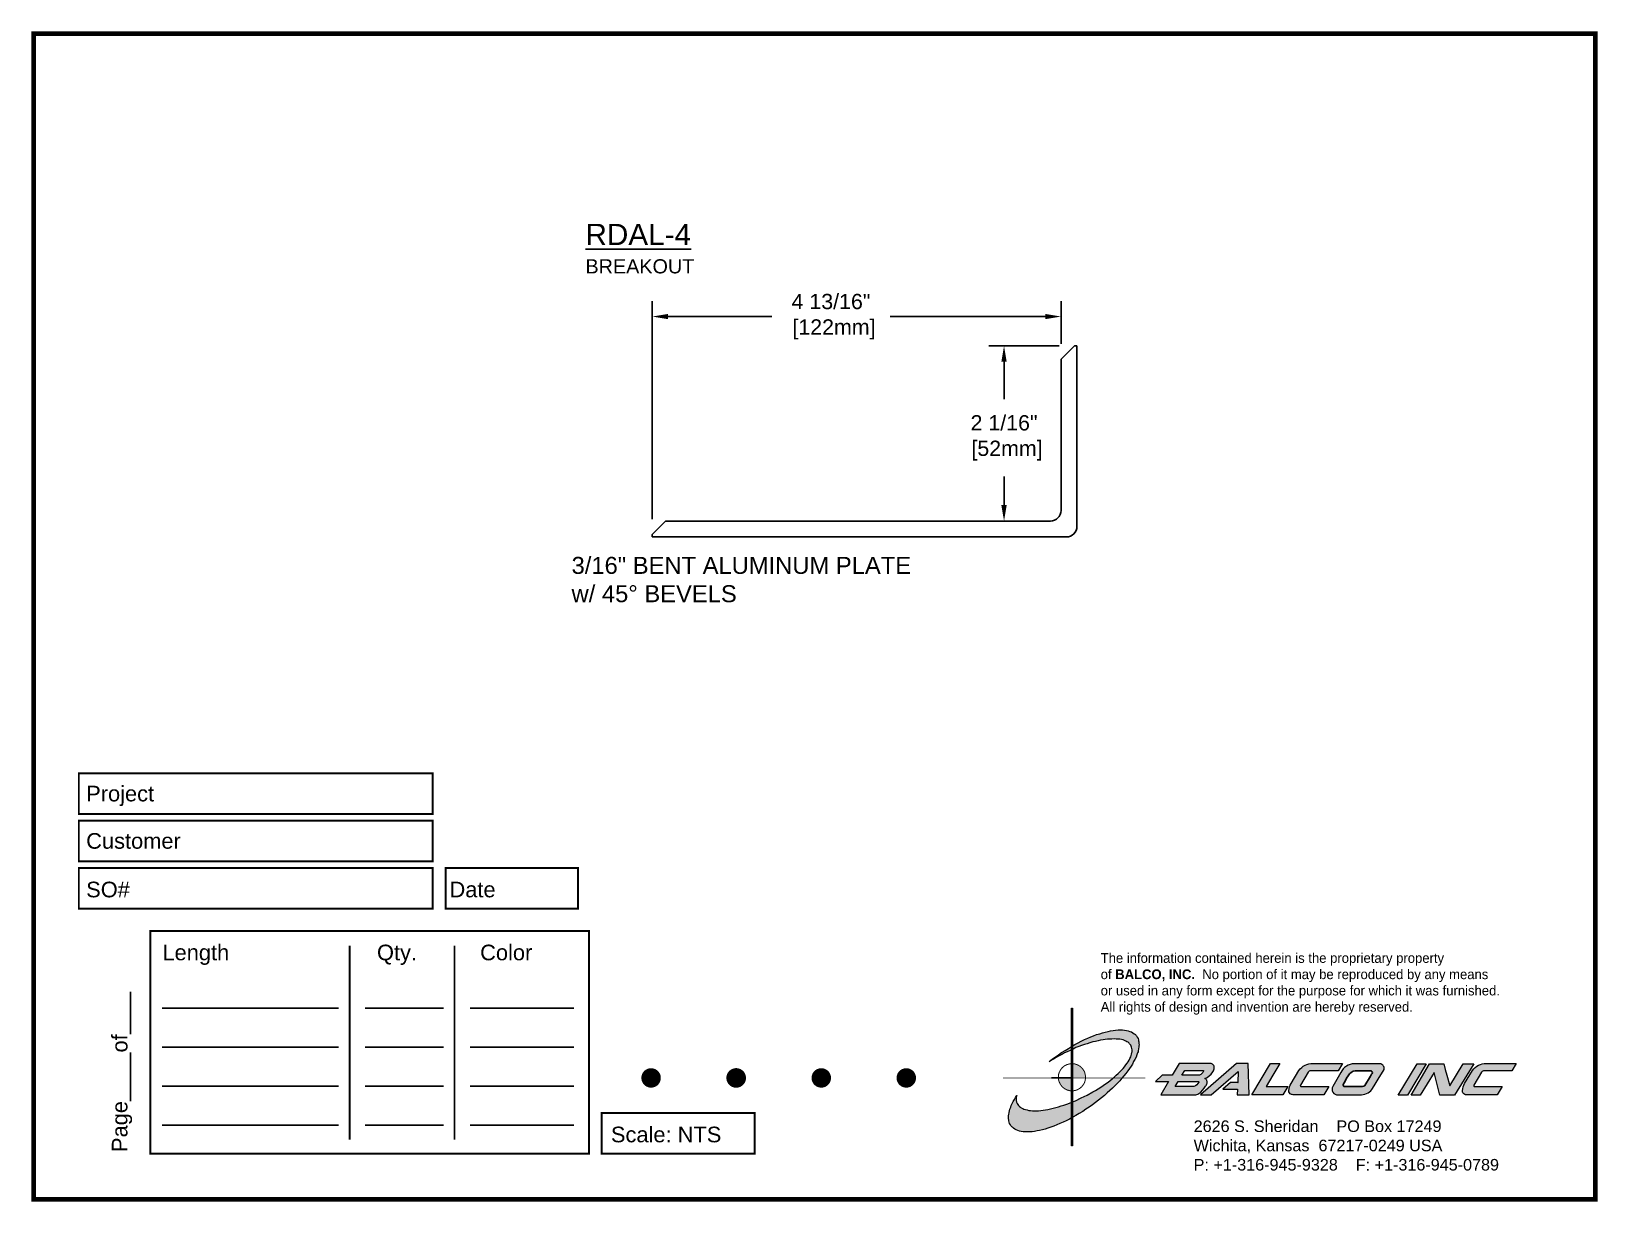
# Paper-space layout 'Breakout' of a CAD drawing. Header units: inches. Extents: x 0 to 10, y 0 to 7.5.
# The model-space entities are those that its viewports show. They can reach past a viewport. Long polylines and large blocks are cut down to what shows.
import ezdxf

# ---------------------------------------------------------------- set-up
doc = ezdxf.new("R2010")
doc.units = ezdxf.units.IN
doc.header["$MEASUREMENT"] = 0
for name, color, linetype in [('Border', 7, 'Continuous'), ('Conditions', 1, 'Continuous'), ('Dimensions', 3, 'Continuous'), ('Metals', 7, 'Continuous'), ('Text', 2, 'Continuous')]:
    doc.layers.add(name, color=color, linetype=linetype)
doc.styles.add('ARIAL', font='arial.ttf')
doc.styles.add('Copyright', font='ERASDEMI.TTF')
doc.styles.get("Standard").update_dxf_attribs({"font": 'arial.ttf'})
doc.dimstyles.new('ARIAL', dxfattribs={"dimtxt": 0.18, "dimasz": 0.1875, "dimexe": 0.18, "dimexo": 0.18, "dimgap": 0.1875, "dimtad": 0, "dimtih": 1, "dimtoh": 1, "dimdec": 4, "dimzin": 0, "dimdsep": 46, "dimlunit": 4, "dimtxsty": 'ARIAL', "dimcen": 0.09, "dimadec": 0, "dimazin": 0, "dimtfac": 1, "dimtdec": 4, "dimtofl": 0, "dimtmove": 0, "dimatfit": 3, "dimfxl": 0, "dimfrac": 2, "dimtolj": 1, "dimtzin": 0, "dimarcsym": 0})

# ---------------------------------------------------------------- blocks, each defined once
blk = doc.blocks.new('ACADlogo')
h = blk.add_hatch(color=256)
h.paths.add_polyline_path([(-3.346, 1.223), (-3.351, 1.223), (-3.351, 0.979), (-3.346, 0.982)])
h.paths.add_polyline_path([(-3.346, 0.961), (-3.351, 0.959), (-3.351, 0.868), (-3.346, 0.868)])
h.paths.add_polyline_path([(-3.346, 0.777), (-3.351, 0.777), (-3.351, 0.699), (-3.351, 0.695), (-3.35, 0.695), (-3.346, 0.695)])
h.paths.add_polyline_path([(-3.346, 0.864), (-3.346, 0.868), (-3.35, 0.868), (-3.351, 0.868), (-3.351, 0.777), (-3.346, 0.777), (-3.346, 0.778), (-3.348, 0.778)])
h.paths.add_polyline_path([(-3.346, 0.524), (-3.351, 0.521), (-3.351, 0.342), (-3.346, 0.342)])
h.paths.add_polyline_path([(-3.346, 0.695), (-3.351, 0.695), (-3.351, 0.621), (-3.346, 0.623)])
h.paths.add_polyline_path([(-3.346, 0.623), (-3.351, 0.621), (-3.351, 0.521), (-3.346, 0.524)])
h.paths.add_polyline_path([(-3.346, 0.982), (-3.351, 0.979), (-3.351, 0.959), (-3.346, 0.961)])
h = blk.add_hatch(color=175)
h.paths.add_polyline_path([(-3.518, 0.573), (-3.534, 0.571), (-3.548, 0.569), (-3.562, 0.567), (-3.576, 0.567), (-3.589, 0.566), (-3.602, 0.567), (-3.614, 0.568), (-3.625, 0.569), (-3.636, 0.572), (-3.646, 0.574), (-3.656, 0.577), (-3.664, 0.581), (-3.673, 0.585), (-3.679, 0.589), (-3.685, 0.595), (-3.688, 0.598), (-3.691, 0.6), (-3.695, 0.607), (-3.699, 0.614), (-3.703, 0.621), (-3.704, 0.626), (-3.705, 0.631), (-3.706, 0.637), (-3.706, 0.642), (-3.705, 0.648), (-3.705, 0.653), (-3.703, 0.659), (-3.702, 0.665), (-3.71, 0.652), (-3.717, 0.639), (-3.725, 0.626), (-3.731, 0.613), (-3.737, 0.601), (-3.741, 0.589), (-3.746, 0.577), (-3.749, 0.566), (-3.751, 0.555), (-3.753, 0.544), (-3.754, 0.538), (-3.754, 0.533), (-3.755, 0.523), (-3.754, 0.513), (-3.753, 0.508), (-3.752, 0.503), (-3.75, 0.494), (-3.748, 0.486), (-3.743, 0.477), (-3.74, 0.473), (-3.738, 0.469), (-3.734, 0.465), (-3.73, 0.461), (-3.723, 0.455), (-3.715, 0.449), (-3.706, 0.445), (-3.695, 0.44), (-3.685, 0.437), (-3.674, 0.434), (-3.661, 0.432), (-3.648, 0.431), (-3.634, 0.431), (-3.62, 0.431), (-3.604, 0.433), (-3.588, 0.435), (-3.572, 0.438), (-3.556, 0.441), (-3.538, 0.445), (-3.52, 0.449), (-3.503, 0.456), (-3.483, 0.461), (-3.464, 0.469), (-3.445, 0.477), (-3.426, 0.485), (-3.406, 0.494), (-3.385, 0.503), (-3.364, 0.514), (-3.351, 0.521), (-3.351, 0.621), (-3.364, 0.616), (-3.382, 0.609), (-3.4, 0.603), (-3.418, 0.598), (-3.436, 0.592), (-3.453, 0.587), (-3.47, 0.583), (-3.486, 0.579), (-3.503, 0.576)])
h.paths.add_polyline_path([(-3.215, 0.687), (-3.251, 0.667), (-3.289, 0.649), (-3.327, 0.631), (-3.345, 0.623), (-3.346, 0.623), (-3.346, 0.524), (-3.343, 0.525), (-3.323, 0.537), (-3.302, 0.549), (-3.28, 0.563), (-3.259, 0.577), (-3.238, 0.59), (-3.218, 0.605), (-3.198, 0.62), (-3.179, 0.635), (-3.16, 0.65), (-3.141, 0.665), (-3.123, 0.681), (-3.106, 0.696), (-3.089, 0.712), (-3.074, 0.727), (-3.058, 0.743), (-3.043, 0.759), (-3.03, 0.775), (-3.028, 0.777), (-3.085, 0.777), (-3.091, 0.772), (-3.105, 0.761), (-3.118, 0.75), (-3.134, 0.739), (-3.149, 0.729), (-3.165, 0.718), (-3.182, 0.707), (-3.198, 0.697)])
h.paths.add_polyline_path([(-2.921, 1.009), (-2.922, 1.015), (-2.924, 1.02), (-2.926, 1.029), (-2.931, 1.038), (-2.934, 1.043), (-2.936, 1.047), (-2.94, 1.05), (-2.943, 1.054), (-2.951, 1.06), (-2.959, 1.066), (-2.968, 1.071), (-2.978, 1.075), (-2.989, 1.079), (-3, 1.081), (-3.013, 1.083), (-3.026, 1.084), (-3.04, 1.084), (-3.054, 1.084), (-3.07, 1.083), (-3.085, 1.081), (-3.102, 1.079), (-3.118, 1.075), (-3.136, 1.07), (-3.153, 1.066), (-3.171, 1.06), (-3.191, 1.054), (-3.21, 1.047), (-3.229, 1.039), (-3.248, 1.031), (-3.268, 1.022), (-3.289, 1.012), (-3.31, 1.002), (-3.33, 0.991), (-3.346, 0.982), (-3.346, 0.961), (-3.342, 0.962), (-3.323, 0.971), (-3.305, 0.978), (-3.287, 0.984), (-3.268, 0.991), (-3.251, 0.996), (-3.234, 1.002), (-3.216, 1.007), (-3.199, 1.011), (-3.182, 1.015), (-3.167, 1.018), (-3.15, 1.021), (-3.136, 1.023), (-3.121, 1.025), (-3.107, 1.026), (-3.093, 1.026), (-3.079, 1.027), (-3.067, 1.026), (-3.054, 1.026), (-3.043, 1.025), (-3.032, 1.022), (-3.022, 1.02), (-3.013, 1.016), (-3.004, 1.013), (-2.997, 1.009), (-2.989, 1.005), (-2.983, 0.999), (-2.98, 0.996), (-2.978, 0.994), (-2.973, 0.987), (-2.969, 0.981), (-2.967, 0.973), (-2.965, 0.965), (-2.964, 0.957), (-2.964, 0.949), (-2.964, 0.944), (-2.965, 0.94), (-2.967, 0.93), (-2.969, 0.921), (-2.973, 0.911), (-2.978, 0.901), (-2.983, 0.891), (-2.989, 0.881), (-2.996, 0.871), (-3.004, 0.86), (-3.012, 0.849), (-3.021, 0.838), (-3.032, 0.827), (-3.042, 0.816), (-3.053, 0.805), (-3.065, 0.794), (-3.077, 0.783), (-3.085, 0.777), (-3.028, 0.777), (-3.016, 0.791), (-3.004, 0.806), (-2.992, 0.822), (-2.981, 0.837), (-2.971, 0.852), (-2.962, 0.866), (-2.954, 0.882), (-2.946, 0.896), (-2.939, 0.91), (-2.934, 0.924), (-2.929, 0.938), (-2.926, 0.944), (-2.925, 0.951), (-2.922, 0.963), (-2.92, 0.975), (-2.92, 0.982), (-2.919, 0.987), (-2.92, 0.999), (-2.92, 1.005)])
h.paths.add_polyline_path([(-3.372, 0.966), (-3.393, 0.953), (-3.415, 0.94), (-3.435, 0.925), (-3.455, 0.911), (-3.475, 0.897), (-3.494, 0.882), (-3.468, 0.898), (-3.439, 0.915), (-3.41, 0.93), (-3.396, 0.938), (-3.38, 0.945), (-3.351, 0.959), (-3.351, 0.979)])
h = blk.add_hatch(color=256)
h.paths.add_polyline_path([(-3.268, 0.814), (-3.27, 0.819), (-3.273, 0.824), (-3.276, 0.828), (-3.279, 0.833), (-3.282, 0.837), (-3.286, 0.841), (-3.29, 0.845), (-3.294, 0.849), (-3.298, 0.852), (-3.303, 0.855), (-3.308, 0.858), (-3.313, 0.86), (-3.318, 0.863), (-3.323, 0.864), (-3.328, 0.866), (-3.334, 0.867), (-3.339, 0.868), (-3.345, 0.868), (-3.346, 0.868), (-3.346, 0.777), (-3.335, 0.777), (-3.262, 0.777), (-3.262, 0.781), (-3.262, 0.787), (-3.263, 0.792), (-3.264, 0.798), (-3.265, 0.803), (-3.266, 0.808)])
h.paths.add_polyline_path([(-3.351, 0.777), (-3.436, 0.777), (-3.435, 0.773), (-3.435, 0.768), (-3.434, 0.762), (-3.432, 0.757), (-3.431, 0.752), (-3.428, 0.747), (-3.426, 0.742), (-3.423, 0.737), (-3.42, 0.732), (-3.417, 0.728), (-3.414, 0.723), (-3.41, 0.719), (-3.406, 0.716), (-3.401, 0.712), (-3.397, 0.709), (-3.392, 0.706), (-3.387, 0.704), (-3.382, 0.701), (-3.377, 0.699), (-3.372, 0.698), (-3.367, 0.696), (-3.361, 0.695), (-3.356, 0.695), (-3.351, 0.695)])
h.paths.add_polyline_path([(-3.346, 0.868), (-3.35, 0.868), (-3.351, 0.868), (-3.351, 0.777), (-3.346, 0.777)])
h = blk.add_hatch(color=256)
h.paths.add_polyline_path([(-2.438, 0.844, 0.412988), (-2.461, 0.869), (-2.663, 0.869), (-2.707, 0.794), (-2.771, 0.794), (-2.815, 0.755), (-2.73, 0.755), (-2.781, 0.668), (-2.563, 0.668, 0.107996), (-2.538, 0.677, 0.108939), (-2.494, 0.724, 0.080345), (-2.483, 0.745, 0.419497), (-2.499, 0.773, 0.149928), (-2.447, 0.815, 0.134283)])
h.paths.add_polyline_path([(-2.507, 0.821, -0.209012), (-2.532, 0.794), (-2.538, 0.794), (-2.646, 0.794), (-2.627, 0.825), (-2.51, 0.825, -0.56619)], flags=16)
h.paths.add_polyline_path([(-2.538, 0.75, -0.241309), (-2.569, 0.722), (-2.688, 0.722), (-2.669, 0.755), (-2.541, 0.755, -0.56619)], flags=16)
for points in [[(-2.285, 0.819), (-2.287, 0.748), (-2.335, 0.748), (-2.383, 0.705), (-2.29, 0.705), (-2.292, 0.668), (-2.215, 0.668), (-2.221, 0.869), (-2.295, 0.869), (-2.527, 0.668), (-2.458, 0.668)], [(-2.018, 0.869), (-2.079, 0.869), (-2.198, 0.668), (-2, 0.668), (-1.968, 0.722), (-2.107, 0.722), (-2.085, 0.759), (-2.064, 0.794)], [(-1.617, 0.869), (-1.807, 0.869, 0.270182), (-1.896, 0.825), (-1.946, 0.742, 0.109019), (-1.961, 0.695, 0.340665), (-1.945, 0.672, 0.129907), (-1.923, 0.668), (-1.738, 0.668), (-1.706, 0.722), (-1.878, 0.722), (-1.882, 0.722, -0.601242), (-1.887, 0.731), (-1.838, 0.813, -0.253048), (-1.821, 0.823), (-1.645, 0.823)], [(-1.083, 0.867), (-1.14, 0.867), (-1.261, 0.667), (-1.26, 0.667), (-1.202, 0.667)], [(-0.96, 0.83), (-0.969, 0.867), (-1.061, 0.867), (-1.179, 0.667), (-1.12, 0.667), (-1.031, 0.812), (-0.995, 0.667), (-0.9, 0.667), (-0.778, 0.867), (-0.846, 0.867), (-0.931, 0.727), (-0.951, 0.795)], [(-0.507, 0.869), (-0.697, 0.869, 0.270182), (-0.786, 0.825), (-0.836, 0.742, 0.109019), (-0.85, 0.695, 0.340665), (-0.835, 0.672, 0.129907), (-0.812, 0.668), (-0.628, 0.668), (-0.595, 0.722), (-0.768, 0.722), (-0.772, 0.722, -0.601242), (-0.777, 0.731), (-0.728, 0.813, -0.253048), (-0.71, 0.823), (-0.534, 0.823)], [(-3.346, 0.623), (-3.351, 0.621), (-3.351, 0.521), (-3.346, 0.524)]]:
    blk.add_hatch(color=256).paths.add_polyline_path(points)
h = blk.add_hatch(color=256)
h.paths.add_polyline_path([(-1.377, 0.868), (-1.383, 0.868), (-1.383, 0.868), (-1.44, 0.868), (-1.492, 0.868), (-1.541, 0.868, 0.297712), (-1.628, 0.811), (-1.68, 0.723, 0.585116), (-1.646, 0.668), (-1.506, 0.668, 0.210586), (-1.429, 0.703), (-1.415, 0.726), (-1.389, 0.769), (-1.352, 0.831, 0.4352)])
h.paths.add_polyline_path([(-1.437, 0.823, -0.603783), (-1.428, 0.805), (-1.431, 0.801), (-1.434, 0.796), (-1.438, 0.789), (-1.474, 0.728, -0.229001), (-1.489, 0.722), (-1.494, 0.722), (-1.501, 0.722), (-1.597, 0.722), (-1.604, 0.722, -0.492401), (-1.613, 0.734), (-1.601, 0.757), (-1.591, 0.775), (-1.582, 0.791, -0.238368), (-1.535, 0.823)], flags=16)
for q in [(-3.48, 0.777), (-3.351, 0.642)]:
    blk.add_line((-3.351, 0.777), q)
at = {"color": 7, "lineweight": 0}
for points in [[(-3.351, 1.223), (-3.346, 1.223), (-3.346, 0.342), (-3.351, 0.342), (-3.351, 1.223)], [(-2.292, 0.668), (-2.215, 0.668), (-2.221, 0.869), (-2.295, 0.869), (-2.527, 0.668), (-2.458, 0.668), (-2.285, 0.819), (-2.287, 0.748), (-2.286, 0.748), (-2.335, 0.748), (-2.383, 0.705), (-2.29, 0.705), (-2.292, 0.668), (-2.292, 0.668)], [(-2.198, 0.668), (-2.079, 0.869), (-2.018, 0.869), (-2.064, 0.794), (-2.085, 0.759), (-2.107, 0.722), (-1.968, 0.722), (-2, 0.668), (-2.198, 0.668), (-2.198, 0.668)], [(-1.383, 0.868), (-1.383, 0.868)], [(-1.261, 0.667), (-1.14, 0.867), (-1.083, 0.867), (-1.202, 0.667), (-1.26, 0.667), (-1.261, 0.667), (-1.261, 0.667)], [(-0.9, 0.667), (-0.995, 0.667), (-1.031, 0.812), (-1.12, 0.667), (-1.179, 0.667), (-1.061, 0.867), (-0.969, 0.867), (-0.96, 0.83), (-0.951, 0.795), (-0.931, 0.727), (-0.846, 0.867), (-0.778, 0.867), (-0.9, 0.667), (-0.9, 0.667)]]:
    blk.add_lwpolyline(points, dxfattribs=at)
at = {"color": 175, "lineweight": 0}
blk.add_lwpolyline([(-2.926, 1.029), (-2.924, 1.02), (-2.922, 1.015), (-2.921, 1.009), (-2.92, 1.005), (-2.92, 0.999), (-2.919, 0.987), (-2.92, 0.982), (-2.92, 0.975), (-2.922, 0.963), (-2.925, 0.951), (-2.926, 0.944), (-2.929, 0.938), (-2.934, 0.924), (-2.939, 0.91), (-2.946, 0.896), (-2.954, 0.882), (-2.962, 0.866), (-2.971, 0.852), (-2.981, 0.837), (-2.992, 0.822), (-3.004, 0.806), (-3.016, 0.791), (-3.03, 0.775), (-3.043, 0.759), (-3.058, 0.743), (-3.074, 0.727), (-3.089, 0.712), (-3.106, 0.696), (-3.123, 0.681), (-3.141, 0.665), (-3.16, 0.65), (-3.179, 0.635), (-3.198, 0.62), (-3.218, 0.605), (-3.238, 0.59), (-3.259, 0.577), (-3.28, 0.563), (-3.302, 0.549), (-3.323, 0.537), (-3.343, 0.525), (-3.364, 0.514), (-3.385, 0.503), (-3.406, 0.494), (-3.426, 0.485), (-3.445, 0.477), (-3.464, 0.469), (-3.483, 0.461), (-3.503, 0.456), (-3.52, 0.449), (-3.538, 0.445), (-3.556, 0.441), (-3.572, 0.438), (-3.588, 0.435), (-3.604, 0.433), (-3.62, 0.431), (-3.634, 0.431), (-3.648, 0.431), (-3.661, 0.432), (-3.674, 0.434), (-3.685, 0.437), (-3.695, 0.44), (-3.706, 0.445), (-3.715, 0.449), (-3.723, 0.455), (-3.73, 0.461), (-3.734, 0.465), (-3.738, 0.469), (-3.74, 0.473), (-3.743, 0.477), (-3.748, 0.486), (-3.75, 0.494), (-3.752, 0.503), (-3.753, 0.508), (-3.754, 0.513), (-3.755, 0.523), (-3.754, 0.533), (-3.754, 0.538), (-3.753, 0.544), (-3.751, 0.555), (-3.749, 0.566), (-3.746, 0.577), (-3.741, 0.589), (-3.737, 0.601), (-3.731, 0.613), (-3.725, 0.626), (-3.717, 0.639), (-3.71, 0.652), (-3.702, 0.665), (-3.703, 0.659), (-3.705, 0.653), (-3.705, 0.648), (-3.706, 0.642), (-3.706, 0.637), (-3.705, 0.631), (-3.704, 0.626), (-3.703, 0.621), (-3.699, 0.614), (-3.695, 0.607), (-3.691, 0.6), (-3.688, 0.598), (-3.685, 0.595), (-3.679, 0.589), (-3.673, 0.585), (-3.664, 0.581), (-3.656, 0.577), (-3.646, 0.574), (-3.636, 0.572), (-3.625, 0.569), (-3.614, 0.568), (-3.602, 0.567), (-3.589, 0.566), (-3.576, 0.567), (-3.562, 0.567), (-3.548, 0.569), (-3.534, 0.571), (-3.518, 0.573), (-3.503, 0.576), (-3.486, 0.579), (-3.47, 0.583), (-3.453, 0.587), (-3.436, 0.592), (-3.418, 0.598), (-3.4, 0.603), (-3.382, 0.609), (-3.364, 0.616), (-3.345, 0.623), (-3.327, 0.631), (-3.289, 0.649), (-3.251, 0.667), (-3.215, 0.687), (-3.198, 0.697), (-3.182, 0.707), (-3.165, 0.718), (-3.149, 0.729), (-3.134, 0.739), (-3.118, 0.75), (-3.105, 0.761), (-3.091, 0.772), (-3.077, 0.783), (-3.065, 0.794), (-3.053, 0.805), (-3.042, 0.816), (-3.032, 0.827), (-3.021, 0.838), (-3.012, 0.849), (-3.004, 0.86), (-2.996, 0.871), (-2.989, 0.881), (-2.983, 0.891), (-2.978, 0.901), (-2.973, 0.911), (-2.969, 0.921), (-2.967, 0.93), (-2.965, 0.94), (-2.964, 0.944), (-2.964, 0.949), (-2.964, 0.957), (-2.965, 0.965), (-2.967, 0.973), (-2.969, 0.981), (-2.973, 0.987), (-2.978, 0.994), (-2.98, 0.996), (-2.983, 0.999), (-2.989, 1.005), (-2.997, 1.009), (-3.004, 1.013), (-3.013, 1.016), (-3.022, 1.02), (-3.032, 1.022), (-3.043, 1.025), (-3.054, 1.026), (-3.067, 1.026), (-3.079, 1.027), (-3.093, 1.026), (-3.107, 1.026), (-3.121, 1.025), (-3.136, 1.023), (-3.15, 1.021), (-3.167, 1.018), (-3.182, 1.015), (-3.199, 1.011), (-3.216, 1.007), (-3.234, 1.002), (-3.251, 0.996), (-3.268, 0.991), (-3.287, 0.984), (-3.305, 0.978), (-3.323, 0.971), (-3.342, 0.962), (-3.38, 0.945), (-3.396, 0.938), (-3.41, 0.93), (-3.439, 0.915), (-3.468, 0.898), (-3.494, 0.882), (-3.475, 0.897), (-3.455, 0.911), (-3.435, 0.925), (-3.415, 0.94), (-3.393, 0.953), (-3.372, 0.966), (-3.351, 0.979), (-3.33, 0.991), (-3.31, 1.002), (-3.289, 1.012), (-3.268, 1.022), (-3.248, 1.031), (-3.229, 1.039), (-3.21, 1.047), (-3.191, 1.054), (-3.171, 1.06), (-3.153, 1.066), (-3.136, 1.07), (-3.118, 1.075), (-3.102, 1.079), (-3.085, 1.081), (-3.07, 1.083), (-3.054, 1.084), (-3.04, 1.084), (-3.026, 1.084), (-3.013, 1.083), (-3, 1.081), (-2.989, 1.079), (-2.978, 1.075), (-2.968, 1.071), (-2.959, 1.066), (-2.951, 1.06), (-2.943, 1.054), (-2.94, 1.05), (-2.936, 1.047), (-2.934, 1.043), (-2.931, 1.038), (-2.926, 1.029), (-2.926, 1.029)], dxfattribs=at)
at = {"color": 7, "lineweight": 0, "const_width": 0.0064}
blk.add_lwpolyline([(-3.262, 0.781), (-3.262, 0.787), (-3.263, 0.792), (-3.264, 0.798), (-3.265, 0.803), (-3.266, 0.808), (-3.268, 0.814), (-3.27, 0.819), (-3.273, 0.824), (-3.276, 0.828), (-3.279, 0.833), (-3.282, 0.837), (-3.286, 0.841), (-3.29, 0.845), (-3.294, 0.849), (-3.298, 0.852), (-3.303, 0.855), (-3.308, 0.858), (-3.313, 0.86), (-3.318, 0.863), (-3.323, 0.864), (-3.328, 0.866), (-3.334, 0.867), (-3.339, 0.868), (-3.345, 0.868), (-3.35, 0.868), (-3.356, 0.868), (-3.361, 0.867), (-3.367, 0.866), (-3.372, 0.865), (-3.377, 0.863), (-3.382, 0.862), (-3.387, 0.859), (-3.392, 0.857), (-3.397, 0.854), (-3.401, 0.851), (-3.406, 0.847), (-3.41, 0.843), (-3.414, 0.839), (-3.417, 0.835), (-3.42, 0.831), (-3.423, 0.826), (-3.426, 0.821), (-3.428, 0.816), (-3.431, 0.811), (-3.432, 0.806), (-3.434, 0.801), (-3.435, 0.795), (-3.435, 0.79), (-3.436, 0.784), (-3.436, 0.779), (-3.435, 0.773), (-3.435, 0.768), (-3.434, 0.762), (-3.432, 0.757), (-3.431, 0.752), (-3.428, 0.747), (-3.426, 0.742), (-3.423, 0.737), (-3.42, 0.732), (-3.417, 0.728), (-3.414, 0.723), (-3.41, 0.719), (-3.406, 0.716), (-3.401, 0.712), (-3.397, 0.709), (-3.392, 0.706), (-3.387, 0.704), (-3.382, 0.701), (-3.377, 0.699), (-3.372, 0.698), (-3.367, 0.696), (-3.361, 0.695), (-3.356, 0.695), (-3.35, 0.695), (-3.345, 0.695), (-3.339, 0.695), (-3.334, 0.696), (-3.328, 0.697), (-3.323, 0.698), (-3.318, 0.7), (-3.313, 0.702), (-3.308, 0.705), (-3.303, 0.708), (-3.298, 0.711), (-3.294, 0.714), (-3.29, 0.718), (-3.286, 0.721), (-3.282, 0.726), (-3.279, 0.73), (-3.276, 0.734), (-3.273, 0.739), (-3.27, 0.744), (-3.268, 0.749), (-3.266, 0.754), (-3.265, 0.76), (-3.264, 0.765), (-3.263, 0.77), (-3.262, 0.776), (-3.262, 0.781)], dxfattribs=at)
at = {"color": 7, "lineweight": 0}
for points in [[(-2.447, 0.815, 0.130368), (-2.438, 0.843, 0.448367), (-2.463, 0.869), (-2.663, 0.869), (-2.707, 0.794), (-2.771, 0.794), (-2.815, 0.755), (-2.73, 0.755), (-2.781, 0.668), (-2.563, 0.668, 0.107996), (-2.538, 0.677, 0.108939), (-2.494, 0.724, 0.077395), (-2.484, 0.744, 0.430878), (-2.499, 0.773, 0.149928)], [(-2.507, 0.821, -0.209012), (-2.532, 0.794), (-2.538, 0.794), (-2.646, 0.794), (-2.627, 0.825), (-2.512, 0.825), (-2.509, 0.825, -0.531288)], [(-1.838, 0.813), (-1.887, 0.731, 0.587385), (-1.882, 0.722), (-1.878, 0.722), (-1.706, 0.722), (-1.738, 0.668), (-1.923, 0.668, -0.129907), (-1.945, 0.672, -0.349839), (-1.961, 0.696, -0.107341), (-1.946, 0.742), (-1.896, 0.825, -0.270182), (-1.807, 0.869), (-1.617, 0.869), (-1.645, 0.823), (-1.821, 0.823, 0.252436)], [(-1.68, 0.723, 0.585116), (-1.646, 0.668), (-1.506, 0.668, 0.210586), (-1.429, 0.703), (-1.415, 0.726), (-1.389, 0.769), (-1.352, 0.831, 0.4352), (-1.377, 0.868), (-1.383, 0.868), (-1.383, 0.868), (-1.44, 0.868), (-1.492, 0.868), (-1.541, 0.868, 0.297712), (-1.628, 0.811)], [(-0.728, 0.813), (-0.777, 0.731, 0.587385), (-0.772, 0.722), (-0.768, 0.722), (-0.595, 0.722), (-0.628, 0.668), (-0.812, 0.668, -0.129907), (-0.835, 0.672, -0.349839), (-0.85, 0.696, -0.107341), (-0.836, 0.742), (-0.786, 0.825, -0.270182), (-0.697, 0.869), (-0.507, 0.869), (-0.534, 0.823), (-0.71, 0.823, 0.252436)], [(-2.569, 0.722), (-2.688, 0.722), (-2.669, 0.755), (-2.543, 0.755), (-2.54, 0.755, -0.531288), (-2.538, 0.75, -0.241309)]]:
    blk.add_lwpolyline(points, format="xyb", close=True, dxfattribs=at)
blk.add_lwpolyline([(-1.437, 0.823), (-1.535, 0.823, 0.238368), (-1.582, 0.791), (-1.591, 0.775), (-1.601, 0.757), (-1.613, 0.734, 0.490298), (-1.604, 0.722), (-1.597, 0.722), (-1.501, 0.722), (-1.494, 0.722), (-1.489, 0.722, 0.229001), (-1.474, 0.728), (-1.438, 0.789), (-1.434, 0.796), (-1.431, 0.801), (-1.428, 0.805, 0.603783)], format="xyb", close=True)
blk.add_lwpolyline([(-2.879, 0.777, 0.00455, 0.00455, 0), (-3.791, 0.777, 0.00183, 0.00183, 0), (-3.791, 0.777, 0.00183, 0.00183, 0)], format="xyseb", dxfattribs=at)
blk = doc.blocks.new('PLATE5')
at = {"layer": 'Metals'}
for p, q in [((2.121, 0.868), (1.965, 0.711)), ((2.121, 0.868), (2.152, 0.868)), ((2.152, -1.257), (2.152, 0.868)), ((1.965, -1.07), (1.965, 0.711)), ((-2.848, -1.352), (-2.691, -1.195)), ((-2.691, -1.195), (1.84, -1.195)), ((-2.848, -1.382), (-2.848, -1.352)), ((-2.848, -1.382), (2.027, -1.382))]:
    blk.add_line(p, q, dxfattribs=at)
for centre in [(1.84, -1.07), (2.027, -1.257)]:
    blk.add_arc(centre, 0.125, 270, 0, dxfattribs=at)
blk = doc.blocks.new('*D12')
at = {"layer": 'Defpoints', "color": 0}
for p in [(28.619, 8.177), (28.619, 7.676), (23.807, 5.613)]:
    blk.add_point(p, dxfattribs=at)
at = {"layer": 'Dimensions', "color": 0, "lineweight": -2}
for p, q in [((23.807, 5.793), (23.807, 8.357)), ((28.619, 7.856), (28.619, 8.357)), ((23.994, 8.177), (25.216, 8.177)), ((28.432, 8.177), (26.606, 8.177))]:
    blk.add_line(p, q, dxfattribs=at)
at = {"layer": 'Dimensions', "color": 0}
for points in [[(23.994, 8.208), (23.994, 8.146), (23.807, 8.177)], [(28.432, 8.208), (28.432, 8.146), (28.619, 8.177)]]:
    blk.add_solid(points, dxfattribs=at)
at = {"layer": 'Dimensions', "color": 0, "insert": (25.911, 8.177), "char_height": 0.18, "attachment_point": 5, "style": 'ARIAL'}
blk.add_mtext('\\A1;4 13/16"\\P [122mm]', dxfattribs=at)
blk = doc.blocks.new('*D13')
at = {"layer": 'Defpoints', "color": 0}
for p in [(28.775, 7.832), (27.948, 5.769), (28.494, 5.769)]:
    blk.add_point(p, dxfattribs=at)
at = {"layer": 'Dimensions', "color": 0, "lineweight": -2}
for p, q in [((28.595, 7.832), (27.768, 7.832)), ((27.948, 7.644), (27.948, 7.203)), ((27.948, 5.957), (27.948, 6.294)), ((28.314, 5.769), (27.768, 5.769))]:
    blk.add_line(p, q, dxfattribs=at)
at = {"layer": 'Dimensions', "color": 0}
for points in [[(27.916, 7.644), (27.979, 7.644), (27.948, 7.832)], [(27.916, 5.957), (27.979, 5.957), (27.948, 5.769)]]:
    blk.add_solid(points, dxfattribs=at)
at = {"layer": 'Dimensions', "color": 0, "insert": (27.948, 6.749), "char_height": 0.18, "attachment_point": 5, "style": 'ARIAL'}
blk.add_mtext('\\A1;2 1/16"\\P [52mm]', dxfattribs=at)

msp = doc.modelspace()

# ---------------------------------------------------------------- block references
at = {"layer": 'Conditions'}
msp.add_blockref('PLATE5', (26.65424, 6.9642), dxfattribs=at)

# ---------------------------------------------------------------- texts
at = {"layer": 'Text', "insert": (23.02123, 9.26836), "char_height": 0.25, "width": 5.4929068, "attachment_point": 1}
msp.add_mtext('{\\LRDAL-4\\P\\H0.6667x;\\lBREAKOUT}', dxfattribs=at)
at = {"layer": 'Text', "insert": (22.85751, 5.07954), "char_height": 0.2, "width": 5.9201047, "attachment_point": 4, "style": 'ARIAL'}
msp.add_mtext('3/16" BENT ALUMINUM PLATE\\Pw/ 45%%D BEVELS', dxfattribs=at)

# ---------------------------------------------------------------- dimensions: what is measured, and where the dimension line sits
at = {"layer": 'Dimensions'}
dim = msp.add_linear_dim(base=(28.61924, 8.17723), p1=(23.80674, 5.61251), p2=(28.61924, 7.67555), dimstyle='ARIAL', override={"dimpost": '\\X'}, dxfattribs=at)
dim.commit()
dim.dimension.update_dxf_attribs({"geometry": '*D12', "text_midpoint": (25.91079, 8.17723), "dimtype": 160})
dim = msp.add_linear_dim(base=(27.94771, 5.7693), p1=(28.77549, 7.8318), p2=(28.49424, 5.7693), angle=90, dimstyle='ARIAL', override={"dimpost": '\\X'}, dxfattribs=at)
dim.commit()
dim.dimension.update_dxf_attribs({"geometry": '*D13', "text_midpoint": (27.94771, 6.7488), "dimtype": 160})

psp = doc.layouts.new('Breakout')

# ---------------------------------------------------------------- linework, layer by layer
at = {"layer": 'Border', "color": 253}
for p, q in [((0.823, 1.224), (1.95, 1.224)), ((2.122, 1.224), (2.622, 1.224)), ((2.794, 1.224), (3.457, 1.224)), ((0.823, 0.974), (1.95, 0.974)), ((2.122, 0.974), (2.622, 0.974)), ((2.794, 0.974), (3.457, 0.974)), ((0.823, 0.724), (1.95, 0.724)), ((2.122, 0.724), (2.622, 0.724)), ((2.794, 0.724), (3.457, 0.724)), ((0.823, 0.474), (1.95, 0.474)), ((2.122, 0.474), (2.622, 0.474)), ((2.794, 0.474), (3.457, 0.474))]:
    psp.add_line(p, q, dxfattribs=at)
at = {"layer": 'Border'}
for points, const_width in [([(0, 7.461), (9.993, 7.461), (9.993, 0), (0, 0)], 0.03), ([(0.289, 2.727), (2.554, 2.727), (2.554, 2.467), (0.289, 2.467)], 0.0125), ([(0.289, 2.423), (2.554, 2.423), (2.554, 2.164), (0.289, 2.164)], 0.0125), ([(0.289, 2.12), (2.554, 2.12), (2.554, 1.86), (0.289, 1.86)], 0.0125), ([(2.636, 1.861), (2.636, 2.12), (3.484, 2.12), (3.484, 1.861)], 0.0125), ([(3.554, 0.292), (0.747, 0.292), (0.747, 1.718), (3.554, 1.718)], 0.0125), ([(3.635, 0.552), (4.614, 0.552), (4.614, 0.293), (3.635, 0.293)], 0.0125)]:
    psp.add_lwpolyline(points, close=True, dxfattribs=dict(at, const_width=const_width))
at = {"layer": 'Border', "const_width": 0.0125}
for points in [[(2.022, 1.623), (2.022, 0.382)], [(2.693, 1.623), (2.693, 0.382)]]:
    psp.add_lwpolyline(points, dxfattribs=at)
at = {"layer": 'Border', "color": 175, "const_width": 0.0625}
for points in [[(3.92, 0.777, 1), (3.982, 0.777, 1)], [(4.464, 0.777, 1), (4.527, 0.777, 1)], [(5.009, 0.777, 1), (5.071, 0.777, 1)], [(5.553, 0.777, 1), (5.615, 0.777, 1)]]:
    psp.add_lwpolyline(points, format="xyb", close=True, dxfattribs=at)

# ---------------------------------------------------------------- block references
at = {"layer": 'Border'}
psp.add_blockref('ACADlogo', (9.993, 0), dxfattribs=at)

# ---------------------------------------------------------------- texts
at = {"insert": (6.828, 1.576), "char_height": 0.0625, "width": 50.295, "attachment_point": 1, "style": 'Copyright'}
psp.add_mtext('The information contained herein is the proprietary property\\Pof {\\fEras Bold ITC|b0|i0|c0|p34;BALCO, INC.}  No portion of it may be reproduced by any means\\Por used in any form except for the purpose for which it was furnished.\\PAll rights of design and invention are hereby reserved.', dxfattribs=at)
at = {"layer": 'Border', "style": 'ARIAL'}
for s, p in [('Project', (0.336, 2.547)), ('Customer', (0.336, 2.244)), ('SO#', (0.336, 1.933)), ('Date', (2.661, 1.933)), ('Length', (0.824, 1.53)), ('Qty.', (2.197, 1.53)), ('Color', (2.857, 1.53)), ('Scale: NTS', (3.694, 0.365))]:
    psp.add_text(s, height=0.1, dxfattribs=at).set_placement(p)
psp.add_text('Page%%u        %%uof%%u       ', height=0.1, rotation=90, dxfattribs=at).set_placement((0.6, 0.303))
at = {"layer": 'Border', "insert": (7.423, 0.505), "char_height": 0.074, "width": 2.3438, "attachment_point": 1, "style": 'ARIAL'}
psp.add_mtext('2626 S. Sheridan    PO Box 17249\\PWichita, Kansas  67217-0249 USA \\PP: +1-316-945-9328    F: +1-316-945-0789', dxfattribs=at)

# ---------------------------------------------------------------- viewports
at = {"layer": 'Border'}
psp.add_viewport(center=(4.997, 3.73), size=(9.993, 7.46063), view_center_point=(25.71749, 4.64532), view_height=13.7226492, dxfattribs=at)

doc.saveas('drawing.dxf')
